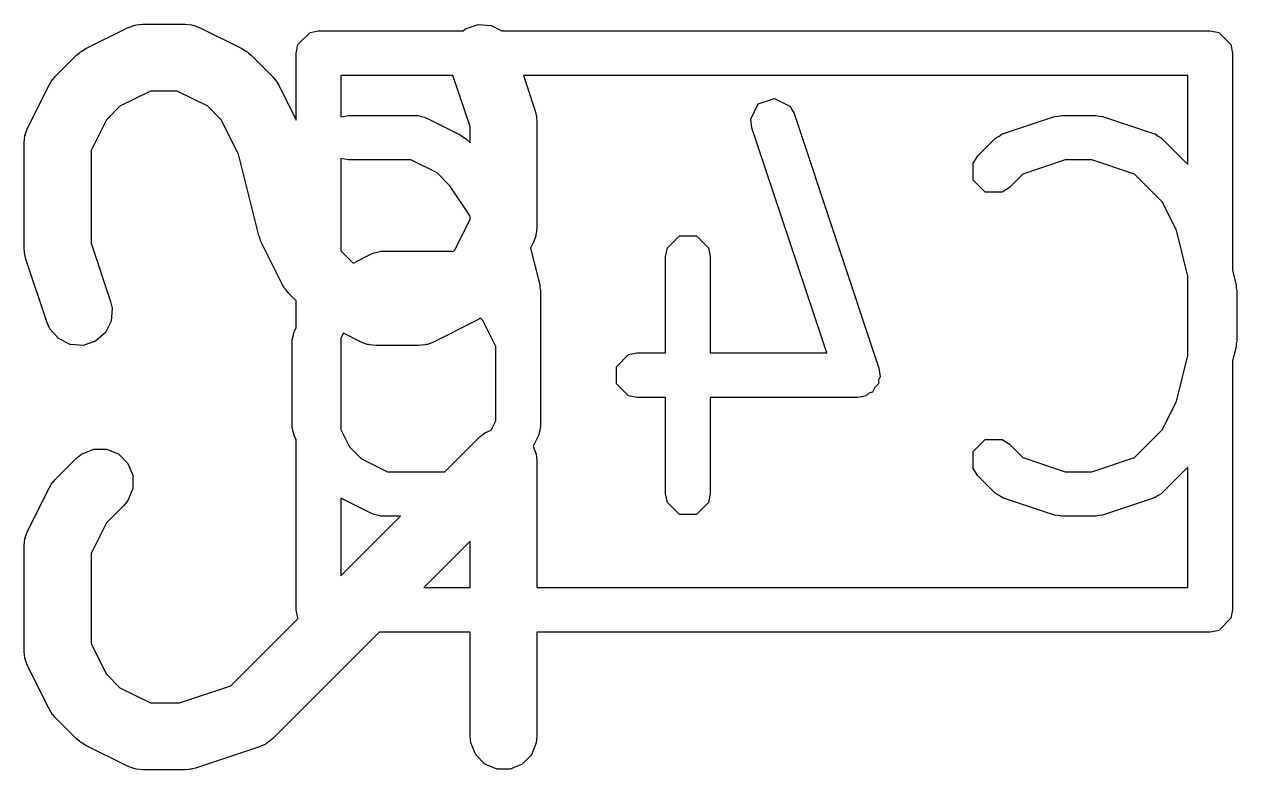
# Model space of a CAD drawing. Header units: inches. Extents: x 0.38 to 5.39, y 0.07 to 3.28.
# Drawn here: x 3.2609 to 3.3679, y 1.3402 to 1.4061 of the extents above; entities that cross this region are included whole.
import ezdxf

# ---------------------------------------------------------------- set-up
doc = ezdxf.new("R2010")
doc.units = ezdxf.units.IN
doc.header["$MEASUREMENT"] = 0
doc.layers.add('BLACK', color=250, linetype='CONTINUOUS')

msp = doc.modelspace()

# ---------------------------------------------------------------- linework, layer by layer
at = {"layer": 'BLACK', "linetype": 'CONTINUOUS'}
for p, q in [((3.26999, 1.40582), (3.27053, 1.40603)), ((3.27053, 1.40603), (3.27064, 1.40604)), ((3.27064, 1.40604), (3.27073, 1.40608)), ((3.27073, 1.40608), (3.27131, 1.40613)), ((3.27131, 1.40613), (3.27506, 1.40613)), ((3.27506, 1.40613), (3.27564, 1.40608)), ((3.27564, 1.40608), (3.27573, 1.40604)), ((3.27573, 1.40604), (3.27584, 1.40603)), ((3.27584, 1.40603), (3.27638, 1.40582)), ((3.29984, 1.40574), (3.30094, 1.40611)), ((3.30094, 1.40611), (3.30209, 1.40603)), ((3.30209, 1.40603), (3.30304, 1.40555)), ((3.26624, 1.40395), (3.26999, 1.40582)), ((3.27638, 1.40582), (3.28013, 1.40395)), ((3.28503, 1.40434), (3.2861, 1.4054)), ((3.2861, 1.4054), (3.28685, 1.40555)), ((3.28685, 1.40555), (3.29962, 1.40555)), ((3.29962, 1.40555), (3.29984, 1.40574)), ((3.30304, 1.40555), (3.36559, 1.40555)), ((3.36559, 1.40555), (3.36634, 1.4054)), ((3.36634, 1.4054), (3.36741, 1.40434)), ((3.26584, 1.40369), (3.26592, 1.40376)), ((3.26592, 1.40376), (3.26599, 1.40379)), ((3.26599, 1.40379), (3.26624, 1.40395)), ((3.28013, 1.40395), (3.28038, 1.40379)), ((3.28038, 1.40379), (3.28045, 1.40376)), ((3.28045, 1.40376), (3.28053, 1.40369)), ((3.28488, 1.40358), (3.28503, 1.40434)), ((3.36741, 1.40434), (3.36756, 1.40358)), ((3.2636, 1.40152), (3.26547, 1.40339)), ((3.26547, 1.40339), (3.2657, 1.40358)), ((3.2657, 1.40358), (3.26575, 1.40364)), ((3.26575, 1.40364), (3.26584, 1.40369)), ((3.28053, 1.40369), (3.28062, 1.40364)), ((3.28062, 1.40364), (3.28067, 1.40358)), ((3.28067, 1.40358), (3.2809, 1.40339)), ((3.2809, 1.40339), (3.28277, 1.40152)), ((3.28488, 1.39764), (3.28488, 1.40358)), ((3.36756, 1.40358), (3.36756, 1.38435)), ((3.28882, 1.40161), (3.28882, 1.39794)), ((3.29872, 1.40161), (3.28882, 1.40161)), ((3.30023, 1.39708), (3.29872, 1.40161)), ((3.30494, 1.40161), (3.30598, 1.39849)), ((3.36362, 1.40161), (3.30494, 1.40161)), ((3.36362, 1.39373), (3.36362, 1.40161)), ((3.26117, 1.397), (3.26305, 1.40075)), ((3.26305, 1.40075), (3.2632, 1.401)), ((3.2632, 1.401), (3.26323, 1.40107)), ((3.26323, 1.40107), (3.2633, 1.40115)), ((3.2633, 1.40115), (3.26335, 1.40124)), ((3.26335, 1.40124), (3.26341, 1.40129)), ((3.26341, 1.40129), (3.2636, 1.40152)), ((3.28277, 1.40152), (3.28296, 1.40129)), ((3.28296, 1.40129), (3.28302, 1.40124)), ((3.28302, 1.40124), (3.28307, 1.40115)), ((3.28307, 1.40115), (3.28314, 1.40107)), ((3.28314, 1.40107), (3.28317, 1.401)), ((3.28317, 1.401), (3.28333, 1.40075)), ((3.28333, 1.40075), (3.28488, 1.39764)), ((3.27201, 1.40023), (3.26931, 1.39888)), ((3.27436, 1.40023), (3.27201, 1.40023)), ((3.27706, 1.39888), (3.27436, 1.40023)), ((3.32568, 1.39909), (3.32711, 1.39957)), ((3.32711, 1.39957), (3.32846, 1.3989)), ((3.26931, 1.39888), (3.26811, 1.39768)), ((3.27826, 1.39768), (3.27706, 1.39888)), ((3.30598, 1.39849), (3.30605, 1.3982)), ((3.32501, 1.39775), (3.32568, 1.39909)), ((3.32846, 1.3989), (3.32884, 1.39823)), ((3.26811, 1.39768), (3.26676, 1.39498)), ((3.27977, 1.39465), (3.27826, 1.39768)), ((3.28882, 1.39794), (3.28948, 1.39807)), ((3.28948, 1.39807), (3.29547, 1.39807)), ((3.29547, 1.39807), (3.29557, 1.39806)), ((3.29557, 1.39806), (3.29561, 1.39807)), ((3.29561, 1.39807), (3.29592, 1.39799)), ((3.29592, 1.39799), (3.29623, 1.39793)), ((3.29623, 1.39793), (3.29626, 1.39789)), ((3.29626, 1.39789), (3.29635, 1.39787)), ((3.29635, 1.39787), (3.29935, 1.39637)), ((3.30605, 1.3982), (3.30608, 1.39813)), ((3.30608, 1.39813), (3.30609, 1.39803)), ((3.30609, 1.39803), (3.30611, 1.39792)), ((3.30611, 1.39792), (3.30611, 1.39785)), ((3.30611, 1.39785), (3.30613, 1.39756)), ((3.30613, 1.39756), (3.30613, 1.38818)), ((3.3251, 1.39698), (3.32501, 1.39775)), ((3.32884, 1.39823), (3.33634, 1.37573)), ((3.34735, 1.39647), (3.35184, 1.39797)), ((3.35184, 1.39797), (3.35216, 1.39801)), ((3.35216, 1.39801), (3.35247, 1.39807)), ((3.35247, 1.39807), (3.35547, 1.39807)), ((3.35547, 1.39807), (3.35578, 1.39801)), ((3.35578, 1.39801), (3.35609, 1.39797)), ((3.35609, 1.39797), (3.36059, 1.39647)), ((3.26092, 1.39626), (3.26096, 1.39635)), ((3.26096, 1.39646), (3.26117, 1.397)), ((3.26096, 1.39635), (3.26096, 1.39646)), ((3.29935, 1.39637), (3.2996, 1.39617)), ((3.30023, 1.39564), (3.30023, 1.39708)), ((3.33174, 1.37708), (3.3251, 1.39698)), ((3.34695, 1.39625), (3.34721, 1.39643)), ((3.34721, 1.39643), (3.34726, 1.39643)), ((3.34726, 1.39643), (3.34735, 1.39647)), ((3.36059, 1.39647), (3.36067, 1.39643)), ((3.36067, 1.39643), (3.36072, 1.39643)), ((3.36072, 1.39643), (3.36098, 1.39625)), ((3.26086, 1.39568), (3.26092, 1.39626)), ((3.26086, 1.38631), (3.26086, 1.39568)), ((3.2996, 1.39617), (3.29987, 1.396)), ((3.29987, 1.396), (3.30023, 1.39564)), ((3.34508, 1.3945), (3.34658, 1.396)), ((3.34658, 1.396), (3.34666, 1.39605)), ((3.34666, 1.39605), (3.34668, 1.39609)), ((3.34668, 1.39609), (3.34695, 1.39625)), ((3.36098, 1.39625), (3.36126, 1.39609)), ((3.36126, 1.39609), (3.36128, 1.39605)), ((3.36128, 1.39605), (3.36136, 1.396)), ((3.36136, 1.396), (3.36362, 1.39373)), ((3.26676, 1.39498), (3.26676, 1.38679)), ((3.28157, 1.38747), (3.27977, 1.39465)), ((3.28948, 1.39414), (3.28882, 1.39427)), ((3.28882, 1.39427), (3.28882, 1.3861)), ((3.29501, 1.39414), (3.28948, 1.39414)), ((3.29731, 1.39299), (3.29501, 1.39414)), ((3.34465, 1.39386), (3.34508, 1.3945)), ((3.35279, 1.39414), (3.34903, 1.39289)), ((3.35515, 1.39414), (3.35279, 1.39414)), ((3.3589, 1.39289), (3.35515, 1.39414)), ((3.34465, 1.39235), (3.34465, 1.39386)), ((3.29844, 1.39185), (3.29731, 1.39299)), ((3.34571, 1.39129), (3.34465, 1.39235)), ((3.34903, 1.39289), (3.34786, 1.39171)), ((3.36135, 1.39044), (3.3589, 1.39289)), ((3.30023, 1.38918), (3.29844, 1.39185)), ((3.34722, 1.39129), (3.34571, 1.39129)), ((3.34786, 1.39171), (3.34722, 1.39129)), ((3.36261, 1.38792), (3.36135, 1.39044)), ((3.29888, 1.38618), (3.30023, 1.38888)), ((3.30023, 1.38888), (3.30023, 1.38918)), ((3.30613, 1.38818), (3.30608, 1.38761)), ((3.36362, 1.38387), (3.36261, 1.38792)), ((3.26676, 1.38679), (3.26849, 1.38162)), ((3.28158, 1.38742), (3.28157, 1.38747)), ((3.28159, 1.3874), (3.28158, 1.38742)), ((3.28168, 1.38716), (3.28159, 1.3874)), ((3.28176, 1.38692), (3.28168, 1.38716)), ((3.28178, 1.3869), (3.28176, 1.38692)), ((3.28179, 1.38686), (3.28178, 1.3869)), ((3.28367, 1.38311), (3.28179, 1.38686)), ((3.30582, 1.38686), (3.30557, 1.38635)), ((3.30603, 1.3874), (3.30582, 1.38686)), ((3.30604, 1.38751), (3.30603, 1.3874)), ((3.30608, 1.38761), (3.30604, 1.38751)), ((3.31765, 1.38636), (3.31872, 1.38743)), ((3.31872, 1.38743), (3.32022, 1.38743)), ((3.32022, 1.38743), (3.32129, 1.38636)), ((3.26089, 1.38602), (3.26086, 1.38631)), ((3.26088, 1.38594), (3.26089, 1.38602)), ((3.26091, 1.38584), (3.26088, 1.38594)), ((3.26092, 1.38573), (3.26091, 1.38584)), ((3.26095, 1.38566), (3.26092, 1.38573)), ((3.26101, 1.38537), (3.26095, 1.38566)), ((3.28882, 1.3861), (3.2899, 1.38502)), ((3.2899, 1.38502), (3.29159, 1.38587)), ((3.29159, 1.38587), (3.29169, 1.38589)), ((3.29169, 1.38589), (3.29172, 1.38593)), ((3.29172, 1.38593), (3.29203, 1.38599)), ((3.29203, 1.38599), (3.29234, 1.38607)), ((3.29234, 1.38607), (3.29238, 1.38606)), ((3.29238, 1.38606), (3.29247, 1.38608)), ((3.29247, 1.38608), (3.29847, 1.38608)), ((3.29847, 1.38608), (3.29857, 1.38606)), ((3.29857, 1.38606), (3.29861, 1.38607)), ((3.29861, 1.38607), (3.29874, 1.38604)), ((3.29874, 1.38604), (3.29888, 1.38618)), ((3.30557, 1.38635), (3.30638, 1.38309)), ((3.3175, 1.38561), (3.31765, 1.38636)), ((3.3175, 1.37708), (3.3175, 1.38561)), ((3.32129, 1.38636), (3.32144, 1.38561)), ((3.32144, 1.38561), (3.32144, 1.37708)), ((3.26289, 1.37975), (3.26101, 1.38537)), ((3.36362, 1.37685), (3.36362, 1.38387)), ((3.36756, 1.38435), (3.36788, 1.38309)), ((3.28382, 1.38286), (3.28367, 1.38311)), ((3.28385, 1.38279), (3.28382, 1.38286)), ((3.28392, 1.38271), (3.28385, 1.38279)), ((3.28398, 1.38262), (3.28392, 1.38271)), ((3.28404, 1.38257), (3.28398, 1.38262)), ((3.28422, 1.38234), (3.28404, 1.38257)), ((3.28488, 1.38168), (3.28422, 1.38234)), ((3.30638, 1.38309), (3.30639, 1.38284)), ((3.30639, 1.38284), (3.30644, 1.38261)), ((3.30644, 1.38261), (3.30644, 1.37061)), ((3.36788, 1.38309), (3.36789, 1.38284)), ((3.36789, 1.38284), (3.36793, 1.38261)), ((3.36793, 1.38261), (3.36793, 1.37811)), ((3.26849, 1.38162), (3.26862, 1.38105)), ((3.28488, 1.37932), (3.28488, 1.38168)), ((3.26862, 1.38105), (3.26853, 1.3799)), ((3.26312, 1.37922), (3.26289, 1.37975)), ((3.26388, 1.37835), (3.26312, 1.37922)), ((3.26853, 1.3799), (3.26802, 1.37887)), ((3.28471, 1.37899), (3.28488, 1.37932)), ((3.30075, 1.37992), (3.297, 1.37804)), ((3.301, 1.38007), (3.30075, 1.37992)), ((3.30107, 1.3801), (3.301, 1.38007)), ((3.30114, 1.38016), (3.30107, 1.3801)), ((3.30136, 1.37994), (3.30114, 1.38016)), ((3.3025, 1.37764), (3.30136, 1.37994)), ((3.26491, 1.37783), (3.26388, 1.37835)), ((3.26715, 1.37812), (3.26606, 1.37775)), ((3.26802, 1.37887), (3.26715, 1.37812)), ((3.28451, 1.37825), (3.2846, 1.37855)), ((3.28453, 1.37821), (3.28451, 1.37825)), ((3.28451, 1.37811), (3.28453, 1.37821)), ((3.28451, 1.37061), (3.28451, 1.37811)), ((3.2846, 1.37855), (3.28466, 1.37886)), ((3.28466, 1.37886), (3.28469, 1.37889)), ((3.28469, 1.37889), (3.28471, 1.37899)), ((3.28904, 1.37883), (3.28882, 1.37839)), ((3.28882, 1.37839), (3.28882, 1.37032)), ((3.29061, 1.37804), (3.28904, 1.37883)), ((3.36793, 1.37811), (3.36789, 1.37787)), ((3.26606, 1.37775), (3.26491, 1.37783)), ((3.29115, 1.37783), (3.29061, 1.37804)), ((3.29126, 1.37783), (3.29115, 1.37783)), ((3.29136, 1.37779), (3.29126, 1.37783)), ((3.29193, 1.37773), (3.29136, 1.37779)), ((3.29568, 1.37773), (3.29193, 1.37773)), ((3.29626, 1.37779), (3.29568, 1.37773)), ((3.29636, 1.37783), (3.29626, 1.37779)), ((3.29646, 1.37783), (3.29636, 1.37783)), ((3.297, 1.37804), (3.29646, 1.37783)), ((3.3025, 1.37107), (3.3025, 1.37764)), ((3.31422, 1.37693), (3.31497, 1.37708)), ((3.31497, 1.37708), (3.3175, 1.37708)), ((3.32144, 1.37708), (3.33174, 1.37708)), ((3.36788, 1.37763), (3.36756, 1.37637)), ((3.36789, 1.37787), (3.36788, 1.37763)), ((3.31315, 1.37586), (3.31422, 1.37693)), ((3.36261, 1.3728), (3.36362, 1.37685)), ((3.36756, 1.37637), (3.36756, 1.35437)), ((3.31315, 1.37436), (3.31315, 1.37586)), ((3.33643, 1.37497), (3.33629, 1.37468)), ((3.33634, 1.37573), (3.33643, 1.37497)), ((3.31422, 1.37329), (3.31315, 1.37436)), ((3.33596, 1.37403), (3.33576, 1.37362)), ((3.33629, 1.37436), (3.33596, 1.37403)), ((3.33629, 1.37468), (3.33629, 1.37436)), ((3.31497, 1.37314), (3.31422, 1.37329)), ((3.3175, 1.37314), (3.31497, 1.37314)), ((3.3175, 1.36461), (3.3175, 1.37314)), ((3.33447, 1.37314), (3.32144, 1.37314)), ((3.32144, 1.37314), (3.32144, 1.36461)), ((3.33522, 1.37329), (3.33447, 1.37314)), ((3.33545, 1.37352), (3.33522, 1.37329)), ((3.33576, 1.37362), (3.33545, 1.37352)), ((3.36135, 1.37028), (3.36261, 1.3728)), ((3.28453, 1.37051), (3.28451, 1.37061)), ((3.30209, 1.37024), (3.3025, 1.37107)), ((3.30644, 1.37061), (3.30642, 1.37051)), ((3.28451, 1.37047), (3.28453, 1.37051)), ((3.2846, 1.37017), (3.28451, 1.37047)), ((3.28466, 1.36986), (3.2846, 1.37017)), ((3.28469, 1.36982), (3.28466, 1.36986)), ((3.28471, 1.36973), (3.28469, 1.36982)), ((3.28488, 1.3694), (3.28471, 1.36973)), ((3.28882, 1.37032), (3.28959, 1.36878)), ((3.29804, 1.3666), (3.30109, 1.36965)), ((3.30109, 1.36965), (3.30154, 1.37001)), ((3.30154, 1.37001), (3.30209, 1.37024)), ((3.30623, 1.36973), (3.30579, 1.36884)), ((3.30626, 1.36982), (3.30623, 1.36973)), ((3.30629, 1.36986), (3.30626, 1.36982)), ((3.30635, 1.37017), (3.30629, 1.36986)), ((3.30644, 1.37047), (3.30635, 1.37017)), ((3.30642, 1.37051), (3.30644, 1.37047)), ((3.3589, 1.36783), (3.36135, 1.37028)), ((3.26592, 1.36814), (3.26699, 1.36858)), ((3.26699, 1.36858), (3.26814, 1.36858)), ((3.26814, 1.36858), (3.2692, 1.36814)), ((3.28488, 1.35437), (3.28488, 1.3694)), ((3.28959, 1.36878), (3.29064, 1.36773)), ((3.30579, 1.36884), (3.30589, 1.36858)), ((3.30589, 1.36858), (3.30608, 1.36814)), ((3.34465, 1.36836), (3.34571, 1.36943)), ((3.34571, 1.36943), (3.34722, 1.36943)), ((3.34722, 1.36943), (3.34786, 1.369)), ((3.34786, 1.369), (3.34903, 1.36783)), ((3.2636, 1.3659), (3.26547, 1.36777)), ((3.26547, 1.36777), (3.26592, 1.36814)), ((3.2692, 1.36814), (3.27002, 1.36732)), ((3.29064, 1.36773), (3.29294, 1.36658)), ((3.30608, 1.36814), (3.30613, 1.36756)), ((3.30613, 1.36756), (3.30613, 1.35634)), ((3.34465, 1.36686), (3.34465, 1.36836)), ((3.34903, 1.36783), (3.35279, 1.36658)), ((3.35515, 1.36658), (3.3589, 1.36783)), ((3.27002, 1.36732), (3.27046, 1.36626)), ((3.29294, 1.36658), (3.29801, 1.36658)), ((3.29801, 1.36658), (3.29804, 1.3666)), ((3.34508, 1.36622), (3.34465, 1.36686)), ((3.35279, 1.36658), (3.35515, 1.36658)), ((3.36362, 1.36698), (3.36136, 1.36472)), ((3.36362, 1.35634), (3.36362, 1.36698)), ((3.26305, 1.36513), (3.2632, 1.36538)), ((3.2632, 1.36538), (3.26323, 1.36545)), ((3.26323, 1.36545), (3.2633, 1.36553)), ((3.2633, 1.36553), (3.26335, 1.36562)), ((3.26335, 1.36562), (3.26341, 1.36567)), ((3.26341, 1.36567), (3.2636, 1.3659)), ((3.27046, 1.36626), (3.27046, 1.36511)), ((3.34658, 1.36472), (3.34508, 1.36622)), ((3.26117, 1.36138), (3.26305, 1.36513)), ((3.27046, 1.36511), (3.27002, 1.36404)), ((3.29159, 1.36285), (3.28882, 1.36424)), ((3.28882, 1.36424), (3.28882, 1.35737)), ((3.31765, 1.36386), (3.3175, 1.36461)), ((3.32144, 1.36461), (3.32129, 1.36386)), ((3.34666, 1.36466), (3.34658, 1.36472)), ((3.34668, 1.36462), (3.34666, 1.36466)), ((3.34695, 1.36447), (3.34668, 1.36462)), ((3.34721, 1.36429), (3.34695, 1.36447)), ((3.34726, 1.36429), (3.34721, 1.36429)), ((3.34735, 1.36424), (3.34726, 1.36429)), ((3.35184, 1.36274), (3.34735, 1.36424)), ((3.36059, 1.36424), (3.35609, 1.36274)), ((3.36067, 1.36429), (3.36059, 1.36424)), ((3.36072, 1.36429), (3.36067, 1.36429)), ((3.36098, 1.36447), (3.36072, 1.36429)), ((3.36126, 1.36462), (3.36098, 1.36447)), ((3.36128, 1.36466), (3.36126, 1.36462)), ((3.36136, 1.36472), (3.36128, 1.36466)), ((3.26965, 1.3636), (3.26811, 1.36206)), ((3.27002, 1.36404), (3.26965, 1.3636)), ((3.31872, 1.36279), (3.31765, 1.36386)), ((3.32129, 1.36386), (3.32022, 1.36279)), ((3.26811, 1.36206), (3.26676, 1.35936)), ((3.28882, 1.35737), (3.29409, 1.36264)), ((3.29169, 1.36282), (3.29159, 1.36285)), ((3.29172, 1.36279), (3.29169, 1.36282)), ((3.29203, 1.36273), (3.29172, 1.36279)), ((3.29234, 1.36265), (3.29203, 1.36273)), ((3.29238, 1.36266), (3.29234, 1.36265)), ((3.29247, 1.36264), (3.29238, 1.36266)), ((3.29409, 1.36264), (3.29247, 1.36264)), ((3.32022, 1.36279), (3.31872, 1.36279)), ((3.35216, 1.3627), (3.35184, 1.36274)), ((3.35247, 1.36264), (3.35216, 1.3627)), ((3.35547, 1.36264), (3.35247, 1.36264)), ((3.35578, 1.3627), (3.35547, 1.36264)), ((3.35609, 1.36274), (3.35578, 1.3627)), ((3.26096, 1.36084), (3.26117, 1.36138)), ((3.26086, 1.36006), (3.26092, 1.36064)), ((3.26086, 1.35069), (3.26086, 1.36006)), ((3.26092, 1.36064), (3.26096, 1.36073)), ((3.26096, 1.36073), (3.26096, 1.36084)), ((3.30023, 1.36043), (3.29614, 1.35634)), ((3.30023, 1.35634), (3.30023, 1.36043)), ((3.26676, 1.35936), (3.26676, 1.35138)), ((3.29614, 1.35634), (3.30023, 1.35634)), ((3.30613, 1.35634), (3.36362, 1.35634)), ((3.27909, 1.34764), (3.28505, 1.3536)), ((3.28503, 1.35362), (3.28488, 1.35437)), ((3.28505, 1.3536), (3.28503, 1.35362)), ((3.36741, 1.35362), (3.36634, 1.35255)), ((3.36756, 1.35437), (3.36741, 1.35362)), ((3.2922, 1.3524), (3.28277, 1.34297)), ((3.30023, 1.3524), (3.2922, 1.3524)), ((3.30023, 1.34319), (3.30023, 1.3524)), ((3.36559, 1.3524), (3.30613, 1.3524)), ((3.30613, 1.3524), (3.30613, 1.34319)), ((3.36634, 1.35255), (3.36559, 1.3524)), ((3.26676, 1.35138), (3.26811, 1.34869)), ((3.26092, 1.35011), (3.26086, 1.35069)), ((3.26096, 1.35001), (3.26092, 1.35011)), ((3.26096, 1.34991), (3.26096, 1.35001)), ((3.26117, 1.34937), (3.26096, 1.34991)), ((3.26305, 1.34562), (3.26117, 1.34937)), ((3.26811, 1.34869), (3.26931, 1.34749)), ((3.26931, 1.34749), (3.27201, 1.34614)), ((3.27458, 1.34614), (3.27909, 1.34764)), ((3.27201, 1.34614), (3.27458, 1.34614)), ((3.2632, 1.34537), (3.26305, 1.34562)), ((3.26323, 1.3453), (3.2632, 1.34537)), ((3.2633, 1.34522), (3.26323, 1.3453)), ((3.26335, 1.34513), (3.2633, 1.34522)), ((3.26341, 1.34508), (3.26335, 1.34513)), ((3.2636, 1.34485), (3.26341, 1.34508)), ((3.26547, 1.34297), (3.2636, 1.34485)), ((3.2657, 1.34279), (3.26547, 1.34297)), ((3.26575, 1.34273), (3.2657, 1.34279)), ((3.26584, 1.34267), (3.26575, 1.34273)), ((3.28277, 1.34297), (3.28233, 1.34261)), ((3.30029, 1.34261), (3.30023, 1.34319)), ((3.30613, 1.34319), (3.30608, 1.34261)), ((3.26592, 1.34261), (3.26584, 1.34267)), ((3.26599, 1.34258), (3.26592, 1.34261)), ((3.26624, 1.34242), (3.26599, 1.34258)), ((3.26999, 1.34055), (3.26624, 1.34242)), ((3.28162, 1.34226), (3.27599, 1.34039)), ((3.28215, 1.3425), (3.28162, 1.34226)), ((3.28223, 1.34257), (3.28215, 1.3425)), ((3.28233, 1.34261), (3.28223, 1.34257)), ((3.30073, 1.34155), (3.30029, 1.34261)), ((3.30608, 1.34261), (3.30564, 1.34155)), ((3.30154, 1.34073), (3.30073, 1.34155)), ((3.30261, 1.34029), (3.30154, 1.34073)), ((3.30482, 1.34073), (3.30376, 1.34029)), ((3.30564, 1.34155), (3.30482, 1.34073)), ((3.27053, 1.34034), (3.26999, 1.34055)), ((3.27064, 1.34033), (3.27053, 1.34034)), ((3.27073, 1.34029), (3.27064, 1.34033)), ((3.27131, 1.34023), (3.27073, 1.34029)), ((3.27506, 1.34023), (3.27131, 1.34023)), ((3.27535, 1.34026), (3.27506, 1.34023)), ((3.27543, 1.34026), (3.27535, 1.34026)), ((3.27553, 1.34028), (3.27543, 1.34026)), ((3.27564, 1.34029), (3.27553, 1.34028)), ((3.27571, 1.34032), (3.27564, 1.34029)), ((3.27599, 1.34039), (3.27571, 1.34032)), ((3.30376, 1.34029), (3.30261, 1.34029))]:
    msp.add_line(p, q, dxfattribs=at)

doc.saveas('drawing.dxf')
